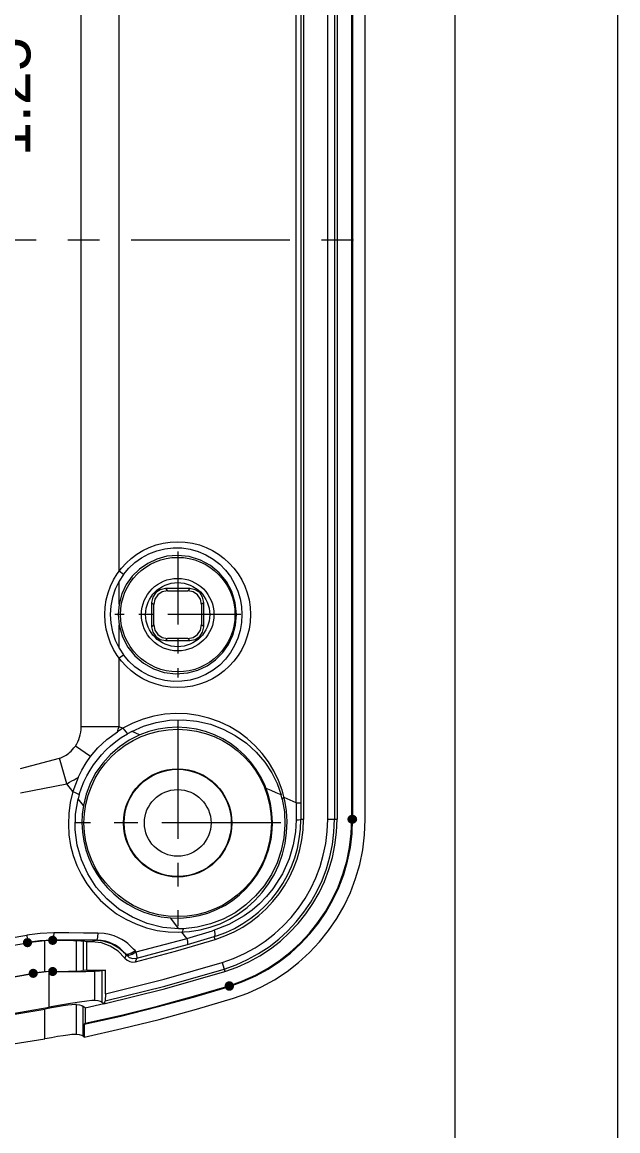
# Model space of a CAD drawing. Header units: millimetres. Extents: x 0 to 260, y 22 to 203.
# Drawn here: x 243.5 to 259.87, y 104.88 to 135.35 of the extents above; entities that cross this region are included whole.
import ezdxf

# ---------------------------------------------------------------- set-up
doc = ezdxf.new("R2010")
doc.units = ezdxf.units.MM

msp = doc.modelspace()

# ---------------------------------------------------------------- hatches: boundary and pattern name
h = msp.add_hatch(color=7)
edge = h.paths.add_edge_path()
edge.add_ellipse((252.569345, 113.445607), major_axis=(0.135643, 0), ratio=0.921977, start_angle=0, end_angle=360)
h = msp.add_hatch(color=7)
edge = h.paths.add_edge_path()
edge.add_arc((243.641774, 110.05506), 0.127435, 0, 360)
h = msp.add_hatch(color=7)
edge = h.paths.add_edge_path()
edge.add_arc((244.333748, 110.118102), 0.127176, 0, 360)
h = msp.add_hatch(color=7)
edge = h.paths.add_edge_path()
edge.add_arc((244.333748, 109.261487), 0.126294, 0, 360)
h = msp.add_hatch(color=7)
edge = h.paths.add_edge_path()
edge.add_arc((243.799607, 109.210687), 0.126464, 0, 360)
h = msp.add_hatch(color=7)
edge = h.paths.add_edge_path()
edge.add_arc((249.190228, 108.861966), 0.131652, 0, 360)

# ---------------------------------------------------------------- linework, layer by layer
at = {"color": 7, "lineweight": 0}
for points in [[(0.128058, 22.287794), (259.869517, 22.287794), (259.869517, 202.784781), (0.128058, 202.784781)], [(4.604456, 198.308031), (255.392767, 198.308031), (255.392767, 26.763839), (4.604456, 26.763839)]]:
    msp.add_lwpolyline(points, close=True, dxfattribs=at)
for points in [[(251.229813, 145.307756), (251.229813, 113.440281)], [(251.89367, 113.445607), (251.89367, 145.302499)], [(252.080395, 145.30257), (252.080395, 113.445678)], [(252.150668, 145.30257), (252.150668, 113.445678)], [(252.558903, 113.445607), (252.558903, 145.302499)], [(252.579928, 145.30257), (252.579928, 113.445678)], [(252.923393, 113.440457), (252.923393, 145.307932)], [(251.029646, 113.900197), (251.029646, 144.84798)], [(251.157105, 144.848016), (251.157105, 113.900232)], [(245.118184, 115.989135), (245.118184, 142.758619)], [(246.160008, 120.260533), (246.160008, 138.487503)], [(249.387007, 119.069379), (249.354346, 119.397166), (249.25993, 119.702533), (249.110299, 119.978936), (248.911992, 120.219832), (248.67155, 120.418675), (248.395514, 120.568922), (248.090423, 120.664028), (247.762818, 120.697449), (247.473397, 120.67206), (247.199515, 120.597855), (246.94613, 120.478969), (246.718199, 120.319535), (246.520679, 120.123689), (246.358526, 119.895563), (246.236697, 119.639292), (246.160149, 119.35901)], [(246.278859, 120.172692), (246.425173, 120.345729), (246.592125, 120.499717), (246.778436, 120.633023), (246.979828, 120.741722), (247.195331, 120.82489), (247.419036, 120.880011), (247.649621, 120.906073), (247.881528, 120.902236), (248.111539, 120.868546), (248.3352, 120.805222), (248.548278, 120.713456), (248.747597, 120.594967), (248.926897, 120.45412), (249.086617, 120.291578), (249.223318, 120.112764), (249.336736, 119.918339), (249.424049, 119.71558), (249.48702, 119.503825), (249.524326, 119.288145), (249.536761, 119.069556), (249.524326, 118.850657), (249.48702, 118.634933), (249.424049, 118.423178), (249.336736, 118.220419), (249.223186, 118.025686), (249.086617, 117.846828)], [(246.278859, 120.172692), (246.159972, 120.260533)], [(246.278859, 120.172692), (246.159972, 119.990306)], [(246.159655, 119.99027), (246.053739, 119.770486), (245.978085, 119.541746), (245.932692, 119.307038), (245.917561, 119.069344), (245.932692, 118.83165), (245.978085, 118.596941), (246.053739, 118.368202), (246.159655, 118.148417)], [(246.160008, 119.359116), (246.160008, 119.990235)], [(247.435723, 119.784954), (247.2876, 119.7551), (247.16673, 119.673652), (247.085282, 119.552782), (247.055428, 119.404659)], [(247.435723, 119.784954), (247.494989, 119.72604)], [(248.106459, 119.784954), (247.435829, 119.784954)], [(248.106459, 119.784954), (248.047192, 119.72604)], [(248.486824, 119.404589), (248.456921, 119.552711), (248.37539, 119.673582), (248.254503, 119.755029), (248.10653, 119.784883)], [(247.494954, 119.725863), (247.346832, 119.69601), (247.225961, 119.614562), (247.144514, 119.493691), (247.11466, 119.345569)], [(247.494954, 119.725863), (248.047051, 119.725863)], [(248.427558, 119.345498), (248.397704, 119.493621), (248.316256, 119.614491), (248.195386, 119.695939), (248.047263, 119.725793)], [(246.160008, 119.359116), (246.133814, 119.069309), (246.160008, 118.779502)], [(247.055393, 119.404589), (247.055393, 118.734311)], [(247.055393, 119.404589), (247.11466, 119.345675)], [(247.114624, 118.79326), (247.114624, 119.345357)], [(248.486824, 119.404589), (248.427558, 119.345675)], [(248.427558, 119.345498), (248.427558, 118.793401)], [(248.486824, 118.73417), (248.486824, 119.404448)], [(246.160008, 118.779643), (246.250469, 118.46289), (246.397725, 118.179193), (246.594177, 117.933828), (246.832226, 117.732069), (247.104274, 117.579192), (247.402723, 117.480472), (247.719973, 117.441185), (248.048427, 117.466604), (248.328593, 117.543268), (248.584782, 117.665179), (248.812858, 117.827382), (249.008688, 118.024919), (249.168138, 118.252833), (249.287074, 118.506168), (249.361361, 118.779967), (249.386866, 119.069273)], [(246.160008, 118.148523), (246.160008, 118.779643)], [(247.055393, 118.73417), (247.11466, 118.793084)], [(247.055393, 118.73417), (247.085247, 118.586047), (247.166694, 118.465177), (247.287565, 118.383729), (247.435687, 118.353875)], [(247.114624, 118.79326), (247.144478, 118.645082), (247.225926, 118.524091), (247.346796, 118.442522), (247.494919, 118.412613)], [(248.047228, 118.412754), (248.19535, 118.442663), (248.316221, 118.524232), (248.397668, 118.645223), (248.427522, 118.793401)], [(248.106459, 118.35384), (248.254433, 118.383694), (248.37532, 118.465141), (248.45685, 118.586012), (248.486754, 118.734134)], [(248.486824, 118.73417), (248.427558, 118.793084)], [(247.435723, 118.35384), (247.494989, 118.412754)], [(247.435723, 118.35384), (248.106353, 118.35384)], [(248.047228, 118.412754), (247.495131, 118.412754)], [(248.106459, 118.35384), (248.047192, 118.412754)], [(246.160008, 118.148523), (246.278894, 117.966137)], [(246.160008, 117.87826), (246.278894, 117.966102)], [(249.086617, 117.846898), (248.927029, 117.684665), (248.747597, 117.543862), (248.548278, 117.425373), (248.3352, 117.333607), (248.111539, 117.270283), (247.881528, 117.236593), (247.649621, 117.232756), (247.419036, 117.258818), (247.195331, 117.313939), (246.979828, 117.397107), (246.778436, 117.505806), (246.592125, 117.639112), (246.425173, 117.7931), (246.278859, 117.966137)], [(246.160008, 115.989135), (246.160008, 117.87826)], [(244.891172, 114.204397), (244.818073, 113.905541), (244.776295, 113.606597), (244.764822, 113.309443), (244.782638, 113.015961), (244.828727, 112.728028), (244.902074, 112.447525), (245.001661, 112.17633), (245.126475, 111.916325), (245.275497, 111.669387), (245.447713, 111.437396), (245.642107, 111.222233), (245.857662, 111.025776), (246.093362, 110.849904), (246.348192, 110.696498), (246.621136, 110.567437), (246.911178, 110.4646), (247.210034, 110.391563), (247.508978, 110.349838), (247.806131, 110.338411), (248.099614, 110.356264), (248.387547, 110.402382), (248.66805, 110.47575), (248.939244, 110.57535), (249.19925, 110.700167), (249.446188, 110.849186), (249.678178, 111.021389), (249.893342, 111.215762), (250.089799, 111.431288), (250.26567, 111.666952), (250.419076, 111.921736), (250.548138, 112.194626), (250.650975, 112.484606), (250.724012, 112.783466), (250.765737, 113.082421), (250.777166, 113.37959), (250.759316, 113.673092), (250.713203, 113.961046), (250.639844, 114.241571), (250.540254, 114.512786), (250.415451, 114.77281), (250.266452, 115.019762), (250.094271, 115.251761), (249.899927, 115.466926), (249.684435, 115.663376), (249.448812, 115.839229), (249.194075, 115.992606), (248.921239, 116.121624), (248.631322, 116.224403), (248.330986, 116.297491), (248.02714, 116.339144), (247.722162, 116.349642), (247.418428, 116.329266), (247.118315, 116.278298), (246.824201, 116.197018), (246.538463, 116.085709), (246.263477, 115.94465)], [(246.506224, 115.859595), (246.835189, 116.002955), (247.180029, 116.104776), (247.549785, 116.164704), (247.924038, 116.176743), (248.300452, 116.140318), (248.669457, 116.05574), (249.021794, 115.925124), (249.354552, 115.750587), (249.658249, 115.537906), (249.932049, 115.288448), (250.162677, 115.017691), (250.357852, 114.720476), (250.504078, 114.425995), (250.614321, 114.117226)], [(244.959364, 115.457887), (244.994994, 115.515037), (245.026392, 115.576068), (245.053203, 115.638509), (245.075075, 115.702362), (245.092714, 115.768684), (245.106119, 115.837829), (245.114939, 115.911207), (245.118114, 115.989171)], [(245.063751, 114.12982), (245.124076, 114.305503), (245.194279, 114.474484), (245.273654, 114.636762), (245.361848, 114.791984), (245.458509, 114.939798), (245.56399, 115.081262), (245.677937, 115.216376), (245.799293, 115.343376), (245.927704, 115.463673), (246.066698, 115.577973), (246.219098, 115.689098), (246.388431, 115.796695)], [(246.160008, 115.989135), (245.118255, 115.989135)], [(245.37797, 115.174536), (245.577642, 115.409839), (245.821059, 115.636322), (246.11457, 115.852222)], [(246.263336, 115.944509), (246.114817, 115.852434)], [(246.114852, 115.85254), (246.13743, 115.918862), (246.160008, 115.989065)], [(246.263336, 115.944509), (246.211831, 115.966734), (246.159972, 115.988959)], [(246.263336, 115.944509), (246.308845, 115.897237), (246.348003, 115.846437), (246.38822, 115.796695)], [(246.506224, 115.859595), (246.388396, 115.796448)], [(246.730167, 115.764522), (246.655731, 115.796272), (246.580942, 115.828022), (246.506153, 115.859772)], [(250.37609, 113.347253), (250.362944, 113.615366), (250.323589, 113.875769), (250.259342, 114.127141), (250.171518, 114.368164), (250.061434, 114.597519), (249.930406, 114.813886), (249.77975, 115.015946), (249.610783, 115.202379), (249.42482, 115.371867), (249.223179, 115.523089), (249.007174, 115.654727), (248.778123, 115.765462), (248.537341, 115.853974), (248.286144, 115.918943), (248.02585, 115.959051), (247.757774, 115.972978), (247.493918, 115.959953), (247.233369, 115.920635), (246.978113, 115.855453), (246.730132, 115.764839)], [(246.730167, 115.764522), (246.436867, 115.61755), (246.167321, 115.437337), (245.923854, 115.226787), (245.708787, 114.988807), (245.524446, 114.726304), (245.373152, 114.442184), (245.25723, 114.139352), (245.179003, 113.820716)], [(244.524248, 115.126135), (244.560937, 115.138129), (244.598684, 115.153299), (244.63502, 115.170232), (244.671003, 115.189988), (244.706634, 115.211154), (244.740853, 115.234791), (244.77472, 115.259838), (244.809292, 115.28806), (244.844217, 115.320868), (244.881259, 115.358968), (244.919712, 115.404124), (244.959223, 115.457746)], [(245.37797, 115.174536), (244.959223, 115.457817)], [(245.03828, 114.595769), (245.138822, 114.798616), (245.251358, 114.991938), (245.378005, 115.174677)], [(243.445947, 114.84416), (244.524389, 115.126029)], [(244.722015, 114.41938), (244.524107, 115.125994)], [(244.722015, 114.41938), (244.797509, 114.461361), (244.863126, 114.496991), (244.924157, 114.530152), (244.982012, 114.562961), (245.038104, 114.595769)], [(245.03828, 114.595769), (244.891525, 114.205244)], [(243.451451, 114.168908), (244.722156, 114.41938)], [(244.891172, 114.204926), (244.722191, 114.419415)], [(250.614145, 114.117049), (250.47762, 114.175258), (250.340389, 114.233819), (250.201395, 114.29238)], [(244.891172, 114.204397), (244.949028, 114.180408), (245.00653, 114.155008), (245.06368, 114.129961)], [(247.803317, 110.435284), (247.360581, 110.475148), (246.932662, 110.581687), (246.528378, 110.75102), (246.155139, 110.978209), (245.821059, 111.258315), (245.534251, 111.58287), (245.302123, 111.941998), (245.126439, 112.327937), (245.009317, 112.735042), (244.953226, 113.156259), (244.960281, 113.583826), (245.031895, 114.007512)], [(245.063751, 114.12982), (245.031648, 114.007759)], [(245.178827, 113.82061), (245.031719, 114.007582)], [(250.646212, 113.997705), (250.704509, 113.648675), (250.719943, 113.294619), (250.690927, 112.936373), (250.61799, 112.584477), (250.502191, 112.245149), (250.345646, 111.923019), (250.147076, 111.616411), (249.911729, 111.337055), (249.643838, 111.089978), (249.347637, 110.878091), (249.020259, 110.701437), (248.672773, 110.567646), (248.30756, 110.478614), (247.934409, 110.436413)], [(250.646212, 113.997705), (250.614109, 114.116944)], [(250.694084, 114.044201), (250.646106, 113.997634)], [(251.029646, 113.900197), (250.694155, 114.04413)], [(245.178827, 113.82061), (245.146989, 113.583544), (245.136846, 113.34436)], [(251.029646, 113.900197), (251.026471, 113.428533)], [(251.029646, 113.900197), (251.156999, 113.900197)], [(251.157105, 113.900197), (251.157105, 113.440527)], [(245.137164, 113.344501), (245.150285, 113.090152), (245.187064, 112.842501), (245.246405, 112.602724), (245.327212, 112.371998), (245.428387, 112.151497), (245.548835, 111.942398), (245.687458, 111.745876), (245.84316, 111.563106), (246.014845, 111.395265), (246.201416, 111.243527), (246.401776, 111.109069), (246.614829, 110.993067), (246.839478, 110.896695), (247.074626, 110.821129), (247.319178, 110.767546), (247.572036, 110.737121)], [(247.572142, 110.737086), (247.839972, 110.731293), (248.101979, 110.752132), (248.356757, 110.798386), (248.602898, 110.868837), (248.838995, 110.96227), (249.063642, 111.077468), (249.27543, 111.213214), (249.472953, 111.368293), (249.654803, 111.541488), (249.819574, 111.731581), (249.965858, 111.937358), (250.092249, 112.1576), (250.197338, 112.391093), (250.279719, 112.636619), (250.337985, 112.892962), (250.370728, 113.158905), (250.377431, 113.344466)], [(251.026542, 113.428392), (251.007492, 113.101367), (250.94752, 112.743297), (250.833925, 112.357359), (250.652245, 111.9499), (250.386603, 111.531153), (250.212287, 111.319266), (250.020772, 111.122989), (249.818102, 110.947262), (249.601672, 110.789261), (249.178339, 110.551136), (248.776878, 110.395561)], [(248.799632, 110.143149), (249.065112, 110.237332), (249.319041, 110.351307), (249.560648, 110.48403), (249.789163, 110.634458), (250.003816, 110.801546), (250.203838, 110.984251), (250.388458, 111.181529), (250.556907, 111.392335), (250.708413, 111.615626), (250.842209, 111.850359), (250.957522, 112.095489), (251.053585, 112.349972), (251.129625, 112.612765), (251.184874, 112.882824), (251.218562, 113.159104), (251.229918, 113.440563)], [(248.836497, 110.238928), (249.090812, 110.333464), (249.333901, 110.446682), (249.565048, 110.577595), (249.783535, 110.725216), (249.988646, 110.888556), (250.179665, 111.066629), (250.355874, 111.258447), (250.516558, 111.463023), (250.660998, 111.679368), (250.788478, 111.906496), (250.898282, 112.143418), (250.989693, 112.389147), (251.061994, 112.642696), (251.114468, 112.903078), (251.146399, 113.169303), (251.15707, 113.440386)], [(248.990485, 109.507514), (249.307605, 109.620023), (249.610916, 109.756164), (249.899502, 109.914692), (250.172445, 110.09436), (250.428826, 110.293921), (250.667728, 110.512129), (250.888234, 110.747737), (251.089425, 110.999499), (251.270383, 111.266169), (251.430191, 111.546501), (251.567932, 111.839246), (251.682687, 112.143161), (251.773538, 112.456997), (251.839568, 112.779508), (251.879859, 113.109449), (251.893493, 113.445572)], [(249.045624, 109.329079), (249.377074, 109.446643), (249.694109, 109.588916), (249.995768, 109.754595), (250.281091, 109.942378), (250.549113, 110.150961), (250.798875, 110.379043), (251.029415, 110.62532), (251.23977, 110.888489), (251.428979, 111.167248), (251.59608, 111.460294), (251.740112, 111.766325), (251.860113, 112.084036), (251.955121, 112.412127), (252.024174, 112.749293), (252.066312, 113.094233), (252.080571, 113.445643)], [(249.066262, 109.262227), (249.403149, 109.38166), (249.725377, 109.526217), (250.031968, 109.694572), (250.321947, 109.885398), (250.594337, 110.097371), (250.848162, 110.329164), (251.082447, 110.579451), (251.296214, 110.846905), (251.488488, 111.130202), (251.658293, 111.428014), (251.804652, 111.739017), (251.926589, 112.061883), (252.023129, 112.395287), (252.093294, 112.737903), (252.136109, 113.088405), (252.150598, 113.445466)], [(249.187194, 108.871914), (249.555448, 109.002542), (249.907685, 109.160628), (250.242837, 109.344722), (250.559836, 109.553376), (250.857613, 109.785142), (251.1351, 110.038572), (251.391229, 110.312216), (251.624932, 110.604626), (251.835142, 110.914355), (252.020788, 111.239952), (252.180805, 111.579971), (252.314122, 111.932961), (252.419673, 112.297476), (252.496389, 112.672066), (252.543202, 113.055283), (252.559044, 113.445678)], [(249.193403, 108.851912), (249.563277, 108.983126), (249.917063, 109.141908), (250.253688, 109.326804), (250.57208, 109.536361), (250.871166, 109.769125), (251.149873, 110.023642), (251.407127, 110.298458), (251.641857, 110.59212), (251.852989, 110.903175), (252.039451, 111.230168), (252.20017, 111.571646), (252.334073, 111.926155), (252.440087, 112.292242), (252.51714, 112.668453), (252.564158, 113.053334), (252.580069, 113.445431)], [(249.300541, 108.525663), (249.69627, 108.666017), (250.074785, 108.835878), (250.434939, 109.033691), (250.775582, 109.257897), (251.095568, 109.506941), (251.393747, 109.779267), (251.668971, 110.073317), (251.920093, 110.387536), (252.145963, 110.720366), (252.345434, 111.070252), (252.517357, 111.435636), (252.660584, 111.814963), (252.773967, 112.206675), (252.856358, 112.609217), (252.906608, 113.021032), (252.923569, 113.440563)], [(251.026542, 113.428392), (251.095334, 113.431567), (251.140489, 113.4358), (251.15707, 113.440386)], [(251.229813, 113.440457), (251.15714, 113.440457)], [(251.89367, 113.445607), (252.150845, 113.445607)], [(247.803317, 110.435284), (247.572248, 110.736909)], [(244.368884, 110.324371), (243.992779, 110.309334), (243.619584, 110.259107)], [(244.368884, 110.324371), (244.361476, 110.219949), (244.348776, 110.148688), (244.344234, 110.131401), (244.333607, 110.122582)], [(245.579512, 110.315763), (245.181226, 110.318938), (244.778001, 110.32176), (244.368779, 110.32423)], [(245.579512, 110.315763), (245.569987, 110.214869), (245.554818, 110.146077), (245.548027, 110.12932), (245.536473, 110.12103)], [(246.599251, 109.834468), (246.559387, 109.87786), (246.513174, 109.925485), (246.459551, 109.976285), (246.396757, 110.029907), (246.324085, 110.084235), (246.239065, 110.138563), (246.140287, 110.190421), (246.026693, 110.237693), (245.896165, 110.276852), (245.747293, 110.304368), (245.579371, 110.315657)], [(247.934551, 110.436342), (247.890806, 110.435637), (247.847414, 110.435284), (247.803317, 110.435284)], [(247.887702, 110.341234), (247.915924, 110.373336), (247.922627, 110.405086), (247.934621, 110.436484)], [(248.020699, 110.166573), (247.888054, 110.341198)], [(248.020699, 110.166573), (248.726254, 110.380004)], [(248.776878, 110.395667), (248.726078, 110.380145)], [(248.776878, 110.395667), (248.790284, 110.308531), (248.789931, 110.246795), (248.77582, 110.219631)], [(227.877899, 110.259248), (228.855191, 110.092623), (229.835115, 109.948214), (230.817296, 109.826022), (231.801356, 109.726046), (232.786919, 109.648288), (233.773608, 109.592746), (234.761046, 109.559421), (235.748856, 109.548313), (236.736663, 109.559421), (237.724089, 109.592746), (238.710757, 109.648288), (239.696291, 109.726046), (240.680314, 109.826022), (241.662449, 109.948214), (242.64232, 110.092623), (243.619549, 110.259248)], [(235.814023, 109.326997), (236.798358, 109.339727), (237.781812, 109.374727), (238.764001, 109.431977), (239.744541, 109.511456), (240.723047, 109.613144), (241.699134, 109.737019), (242.672418, 109.883061), (243.642515, 110.05125)], [(243.619584, 110.259248), (243.635459, 110.15659), (243.642868, 110.085681), (243.646219, 110.069277), (243.641104, 110.059223)], [(244.333748, 110.122476), (243.985865, 110.106733), (243.640892, 110.058976)], [(244.118095, 110.108365), (243.64255, 110.051215)], [(244.118095, 109.255348), (244.118095, 110.108365)], [(244.333748, 110.113868), (244.118201, 110.108224)], [(245.536438, 110.1211), (244.333818, 110.122511)], [(244.988997, 110.106284), (244.908167, 110.108781), (244.767012, 110.110914), (244.573072, 110.112584), (244.333889, 110.113692)], [(244.988997, 109.271188), (244.988997, 110.106213)], [(245.175405, 110.09182), (245.106746, 110.099052), (244.989138, 110.106284)], [(245.175405, 110.09182), (245.175405, 109.286075)], [(245.274606, 110.075274), (245.175476, 110.091855)], [(245.412048, 110.075274), (245.274465, 110.075274)], [(245.274606, 109.30255), (245.274606, 110.075133)], [(245.487507, 110.117996), (245.412013, 110.07531)], [(246.318123, 109.630175), (246.135048, 109.818205), (245.916882, 109.958082), (245.672854, 110.045306), (245.412189, 110.07538)], [(245.487507, 110.117996), (245.510085, 110.120113), (245.536544, 110.121171)], [(246.333962, 109.743875), (246.15549, 109.902967), (245.950228, 110.020453), (245.725255, 110.093224), (245.487649, 110.118172)], [(246.303306, 109.778306), (246.268381, 109.815701), (246.228164, 109.85627), (246.181245, 109.898251), (246.125859, 109.941289), (246.060242, 109.983623), (245.982984, 110.024192), (245.893026, 110.061234), (245.789309, 110.091926), (245.670423, 110.112739), (245.536367, 110.121206)], [(246.615091, 109.527869), (247.711392, 109.821336), (248.799491, 110.143114)], [(246.630613, 109.798309), (247.993747, 110.158848)], [(246.647123, 109.623613), (248.037773, 110.00038)], [(248.020699, 110.166573), (247.993888, 110.159165)], [(248.020699, 110.166573), (248.037632, 110.082612), (248.043277, 110.024404), (248.037985, 110.000415)], [(248.037914, 110.000521), (248.775926, 110.219596)], [(248.775855, 110.219631), (248.836533, 110.239034)], [(248.799632, 110.143149), (248.775996, 110.219702)], [(246.333962, 109.743875), (246.303271, 109.778447)], [(246.358445, 109.715265), (246.318229, 109.630245)], [(246.490737, 109.761443), (246.395134, 109.728635), (246.361708, 109.730002), (246.334104, 109.743804)], [(246.358445, 109.715265), (246.334104, 109.74384)], [(246.565843, 109.752483), (246.518571, 109.727788), (246.420499, 109.697802), (246.386412, 109.700404), (246.35841, 109.715441)], [(246.440784, 109.648766), (246.358586, 109.715088)], [(246.490737, 109.761443), (246.599392, 109.834468)], [(246.630613, 109.798309), (246.565702, 109.752447)], [(246.630613, 109.798309), (246.599216, 109.834645)], [(246.647123, 109.623613), (246.652415, 109.647955), (246.646418, 109.709338), (246.630543, 109.798238)], [(245.790332, 108.645219), (247.398425, 109.04668), (248.990379, 109.507408)], [(246.318123, 109.630175), (246.378277, 109.572121), (246.451164, 109.534572), (246.53179, 109.519248), (246.615162, 109.527869)], [(246.440784, 109.648766), (246.541722, 109.616928), (246.647159, 109.623719)], [(246.615091, 109.527869), (246.647194, 109.623472)], [(248.990485, 109.507514), (249.066332, 109.262333)], [(227.697736, 109.208499), (228.696866, 109.031828), (229.698891, 108.878713), (230.703399, 108.749154), (231.709976, 108.643151), (232.718212, 108.560704), (233.727693, 108.501814), (234.738007, 108.46648), (235.748742, 108.454702), (236.759485, 108.46648), (237.769824, 108.501814), (238.779346, 108.560704), (239.787639, 108.643151), (240.794292, 108.749154), (241.79889, 108.878713), (242.801023, 109.031828), (243.800277, 109.208499)], [(227.698406, 109.21298), (228.697474, 109.036308), (229.699442, 108.883193), (230.703896, 108.753634), (231.710421, 108.647631), (232.718601, 108.565185), (233.728022, 108.506294), (234.738269, 108.47096), (235.748927, 108.459182), (236.759581, 108.47096), (237.769815, 108.506294), (238.779216, 108.565185), (239.787367, 108.647631), (240.793855, 108.753634), (241.798263, 108.883193), (242.800178, 109.036308), (243.799184, 109.21298)], [(244.118095, 109.255348), (243.799184, 109.213015)], [(244.233841, 109.257077), (243.800277, 109.208394)], [(244.333748, 109.263956), (244.118201, 109.255489)], [(244.233841, 108.277272), (244.233841, 109.256936)], [(244.333748, 109.259123), (244.233912, 109.257006)], [(244.333748, 109.263956), (244.572981, 109.265262), (244.767003, 109.266999), (244.908175, 109.269066), (244.988856, 109.271364)], [(244.333748, 109.259123), (244.553263, 109.259796), (244.756039, 109.260738), (244.939857, 109.26192), (245.102495, 109.263312), (245.241734, 109.264887), (245.355354, 109.266614), (245.441134, 109.268465), (245.496856, 109.270412)], [(244.988997, 109.271188), (245.106737, 109.278464), (245.175264, 109.286005)], [(245.274606, 109.30255), (245.175476, 109.285969)], [(245.274606, 109.30255), (245.790367, 109.30255)], [(245.496821, 109.270518), (245.618706, 109.278102), (245.68979, 109.285687)], [(245.496821, 108.468125), (245.496821, 109.270341)], [(245.689755, 109.285652), (245.689755, 108.418524)], [(245.790332, 109.30255), (245.68979, 109.285617)], [(245.740379, 108.370299), (247.41184, 108.784328), (249.066368, 109.262122)], [(245.781371, 108.451615), (247.4217, 108.859735), (249.045624, 109.328973)], [(245.790332, 108.645219), (245.790332, 109.302444)], [(245.202604, 107.812205), (246.208881, 108.038148), (247.209733, 108.286779), (248.204765, 108.558032), (249.193579, 108.851841)], [(245.22363, 107.838028), (246.223027, 108.06304), (247.217001, 108.310442), (248.205153, 108.580135), (249.187088, 108.87202)], [(245.202604, 107.461156), (246.23605, 107.691658), (247.263841, 107.946005), (248.28548, 108.224098), (249.300471, 108.525839)], [(245.790332, 108.645219), (245.781513, 108.451544)], [(227.263643, 108.277272), (228.317287, 108.099174), (229.373725, 107.944823), (230.432556, 107.814218), (231.493382, 107.707359), (232.555804, 107.624247), (233.619422, 107.564881), (234.683838, 107.529262), (235.748654, 107.517389), (236.813469, 107.529262), (237.877885, 107.564881), (238.941504, 107.624247), (240.003925, 107.707359), (241.064751, 107.814218), (242.123582, 107.944823), (243.18002, 108.099174), (244.233665, 108.277272)], [(227.379742, 108.228377), (228.419172, 108.055426), (229.461286, 107.905536), (230.505701, 107.778705), (231.552033, 107.674935), (232.599899, 107.594224), (233.648916, 107.536574), (234.698699, 107.501984), (235.748865, 107.490454), (236.799032, 107.501984), (237.848815, 107.536574), (238.897831, 107.594224), (239.945697, 107.674935), (240.992029, 107.778705), (242.036444, 107.905536), (243.078559, 108.055426), (244.117989, 108.228377)], [(244.988997, 108.353437), (244.940667, 108.353437), (244.861644, 108.346028), (244.7544, 108.332623), (244.622461, 108.313573), (244.469708, 108.288878), (244.300022, 108.260303), (244.117989, 108.228553)], [(244.118095, 107.411873), (244.118095, 108.228201)], [(245.496821, 108.468125), (245.412507, 108.466008), (245.268926, 108.450133), (245.071724, 108.421205), (244.827601, 108.381694), (244.545026, 108.332658), (244.233876, 108.277272)], [(244.988997, 108.353437), (245.072606, 108.341795), (245.135047, 108.324862), (245.175264, 108.303342)], [(244.988997, 107.533828), (244.988997, 108.353331)], [(245.22363, 108.264537), (245.175299, 108.303342)], [(245.175405, 107.483204), (245.175405, 108.303413)], [(245.22363, 108.264537), (245.738685, 108.378484)], [(245.22363, 108.264537), (245.22363, 107.838028)], [(245.689755, 108.418524), (245.648127, 108.440396), (245.583569, 108.456624), (245.496786, 108.468266)], [(245.689755, 108.418524), (245.714449, 108.398416), (245.740202, 108.37478)], [(245.781371, 108.451615), (245.767613, 108.424451), (245.753502, 108.397287), (245.740096, 108.374709)], [(245.22363, 107.838028), (245.202463, 107.812276)], [(245.202604, 107.812205), (245.202604, 107.461191)], [(227.379742, 107.411873), (228.419443, 107.242209), (229.46172, 107.095167), (230.506205, 106.970746), (231.55253, 106.868948), (232.600326, 106.789771), (233.649226, 106.733217), (234.698861, 106.699284), (235.748865, 106.687973), (236.798869, 106.699284), (237.848505, 106.733217), (238.897405, 106.789771), (239.945201, 106.868948), (240.991525, 106.970746), (242.03601, 107.095167), (243.078287, 107.242209), (244.117989, 107.411873)], [(244.988997, 107.533828), (244.940667, 107.533828), (244.861644, 107.526772), (244.7544, 107.51372), (244.622461, 107.495022), (244.469356, 107.470681), (244.300022, 107.442811), (244.117989, 107.411767)], [(245.135082, 107.504547), (245.072641, 107.521481), (244.989032, 107.533828)], [(245.175405, 107.483204), (245.135188, 107.504724)], [(245.175405, 107.483204), (245.202569, 107.461332)]]:
    msp.add_lwpolyline(points, dxfattribs=at)
at = {"color": 1, "lineweight": 0, "true_color": 0xff0000}
for points in [[(239.513569, 129.374194), (243.876019, 129.374194)], [(244.748438, 129.374194), (245.620857, 129.374194)], [(246.493277, 129.374194), (250.855727, 129.374194)], [(251.728146, 129.374194), (252.600566, 129.374194)], [(247.770932, 120.801059), (247.770932, 118.801515)], [(246.303094, 119.069379), (246.039569, 119.069379)], [(247.103194, 119.069379), (246.703144, 119.069379)], [(249.502789, 119.069379), (247.503244, 119.069379)], [(247.770932, 118.401465), (247.770932, 118.001415)], [(247.770932, 117.601365), (247.770932, 117.337487)], [(247.770932, 116.178259), (247.770932, 112.906598)], [(245.369997, 113.344501), (244.937492, 113.344501)], [(246.678803, 113.344501), (246.0244, 113.344501)], [(250.604867, 113.344501), (247.333206, 113.344501)], [(247.770932, 112.252196), (247.770932, 111.597793)], [(247.770932, 110.94339), (247.770932, 110.510884)]]:
    msp.add_lwpolyline(points, dxfattribs=at)
at = {"color": 7, "lineweight": 0}
for centre, radius in [((247.770862, 119.069379), 2.00369), ((247.771144, 119.069379), 1.574359), ((247.771038, 119.069379), 0.996862), ((247.771073, 119.069379), 0.881151), ((247.771003, 113.344678), 2.576072), ((247.771003, 113.344501), 1.488369), ((247.771003, 113.344678), 1.473465), ((247.771038, 113.344678), 0.915899)]:
    msp.add_circle(centre, radius, dxfattribs=at)

# ---------------------------------------------------------------- texts
at = {"color": 7, "insert": (243.739989, 131.669155), "char_height": 1.256689, "attachment_point": 7, "rotation": 90}
msp.add_mtext('{\\fAdobeSongStd-Light|b0|i0|c0;1.25}', dxfattribs=at)

doc.saveas('drawing.dxf')
